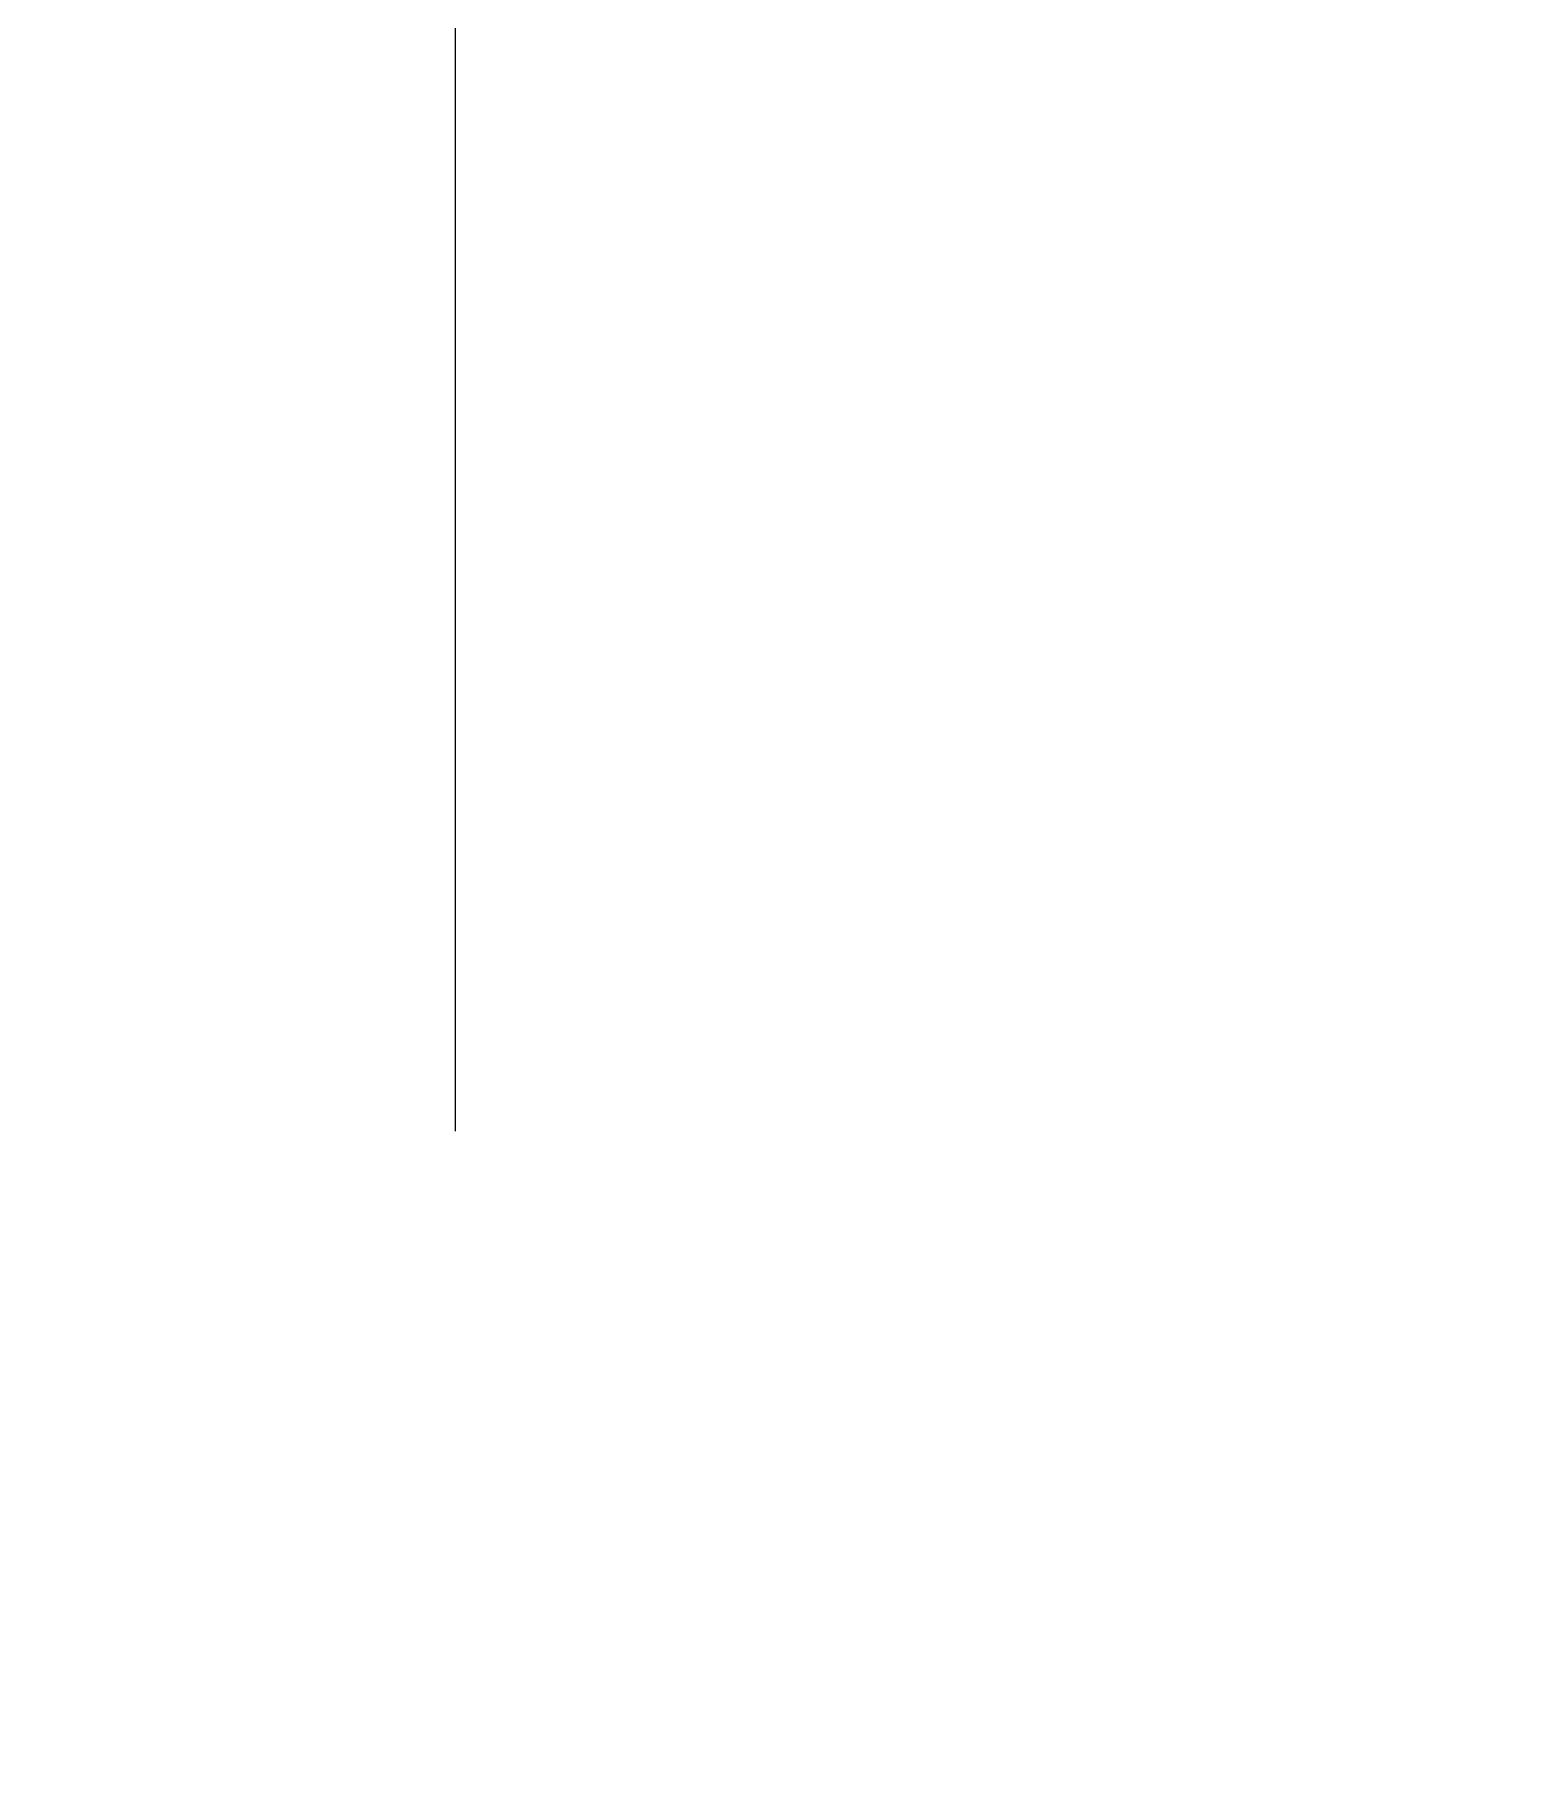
# Model space of a CAD drawing. Extents: x -200 to 162, y 0 to 712.
# Drawn here: x -134.8 to -88.3, y 376 to 430.1 of the extents above; entities that cross this region are included whole.
import ezdxf

# ---------------------------------------------------------------- set-up
doc = ezdxf.new("R2010")
doc.units = 0

# ---------------------------------------------------------------- blocks, each defined once
blk = doc.blocks.new('Pattern_3436680_M')
at = {"layer": '7'}
blk.add_line((-121.61055, 395.807617), (-121.61055, 575.807617), dxfattribs=at)

msp = doc.modelspace()

# ---------------------------------------------------------------- block references
at = {"layer": '1'}
msp.add_blockref('Pattern_3436680_M', (0, 0), dxfattribs=at)

doc.saveas('drawing.dxf')
